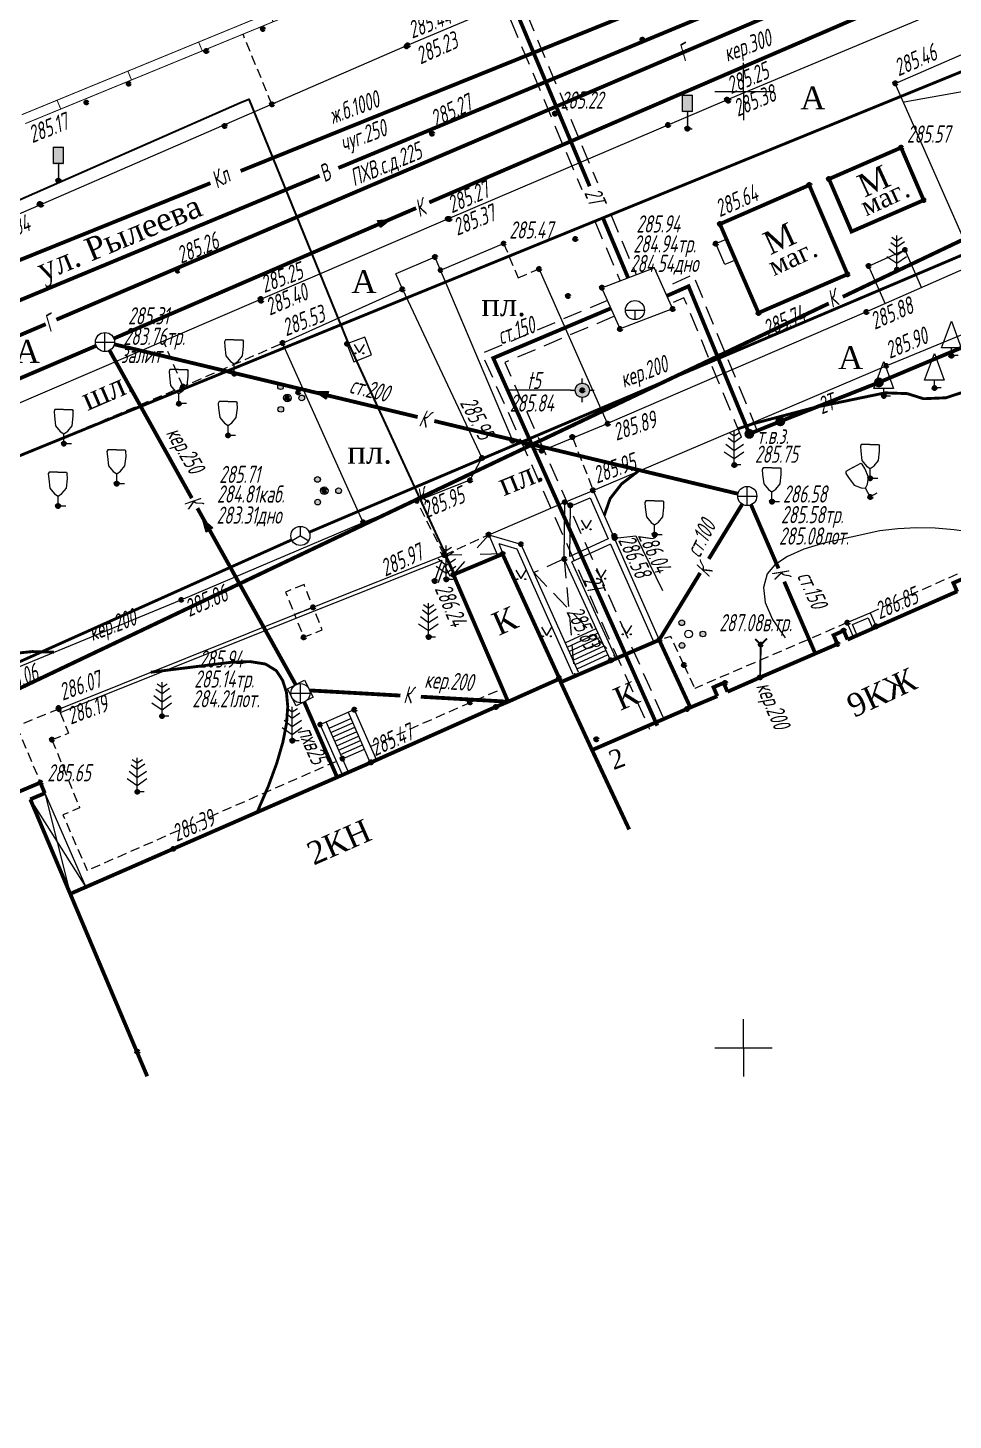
# Model space of a CAD drawing. Header units: metres. Extents: x -857 to 4713, y -766 to 4803.
# Drawn here: x 1653.4 to 1701.7, y 2313.2 to 2386 of the extents above; entities that cross this region are included whole.
import ezdxf

# ---------------------------------------------------------------- set-up
doc = ezdxf.new("R2010")
doc.units = ezdxf.units.M
doc.set_wipeout_variables(frame=1)
for name, pattern in [('COMMUN', [6, 5, -1]), ('DASHED', [0.75, 0.5, -0.25]), ('DASHEDX2', [1.5, 1, -0.5])]:
    doc.linetypes.add(name, pattern=pattern)
for name, color, linetype, lineweight, transparency in [('51361800', 7, 'Continuous', 18, 0.65), ('51361930', 7, 'Continuous', 18, 0.65), ('51361960', 7, 'Continuous', 18, 0.65), ('71133200', 7, 'Continuous', 18, 0.65), ('71133600', 7, 'Continuous', 18, 0.65), ('71133800', 7, 'Continuous', 18, 0.65), ('71211000', 7, 'Continuous', 18, 0.65), ('82221000', 7, 'Continuous', 18, 0.65), ('Commun', 7, 'Continuous', 18, 0.65), ('ELE_SKLAD', 7, 'Continuous', 18, 0.65), ('GEO_POINTS', 7, 'Continuous', 18, 0.65), ('Grid', 7, 'Continuous', 18, 0.65), ('Otm', 7, 'Continuous', 18, 0.65), ('R_Поверхность10_CNT-MAJ', 7, 'Continuous', 18, 0.65), ('R_Поверхность10_CNT-MIN', 7, 'Continuous', 18, 0.65), ('Sit', 7, 'Continuous', 18, 0.65), ('Text', 7, 'Continuous', 18, 0.65), ('Text_com', 7, 'Continuous', 18, 0.65), ('Us_znak', 7, 'Continuous', 18, 0.65), ('Us_znak_fon', 7, 'Continuous', 18, 0.65)]:
    doc.layers.add(name, color=color, linetype=linetype, lineweight=lineweight, transparency=transparency)
doc.styles.add('eskd', font='ESKD1.shx', dxfattribs={"width": 1.2, "oblique": 15})
doc.styles.get("Standard").update_dxf_attribs({"font": 'GOST_0.TTF', "oblique": 15})
doc.styles.add('style1', font='times.ttf', dxfattribs={"height": 1})
doc.linetypes.add('KABELww_500', pattern='A,0.0001,-0.4,[131,ltypeshp.shx,S=0.4,R=90,X=0.4,Y=-0.4],0.2,[131,ltypeshp.shx,S=0.2,R=90,X=0.4,Y=-0.2],3.6,[131,ltypeshp.shx,S=0.2,R=-90,X=-0.4,Y=0.2],0.2,[131,ltypeshp.shx,S=0.4,R=-90,X=-0.4,Y=0.4],-0.8,4,-0.4', length=9.6001)
doc.linetypes.add('ПОДЗ_ЛИНИИ_СВЯЗИ', pattern='A,4.8,-0.2,[133,ltypeshp.shx,S=0.2,R=0,X=-0.2,Y=0],-0.2,4.8,-2', length=12)

# ---------------------------------------------------------------- blocks, each defined once
blk = doc.blocks.new('71133200')
for p, q in [((-0.924145, 3.560442), (-1.024145, 3.360442)), ((-1.024145, 3.360442), (-0.977382, 2.864397)), ((-0.024145, 3.560442), (-0.924145, 3.560442)), ((-0.024145, 3.560442), (0.875855, 3.560442)), ((0.875855, 3.560442), (0.958164, 3.395824)), ((0.975974, 2.864397), (0.958164, 3.395824)), ((-0.977382, 2.864397), (-0.861899, 1.88241)), ((-0.861899, 1.88241), (-0.374616, 1.28565)), ((0.401375, 1.321765), (0.861899, 1.88241)), ((0.861899, 1.88241), (0.975974, 2.864397)), ((-0.374616, 1.28565), (0, 1.039723)), ((0, 1.039723), (0.401375, 1.321765)), ((0, 0), (0, 1.039723)), ((0.8, 0), (0, 0))]:
    blk.add_line(p, q)
at = {"style": 'eskd', "oblique": 14.99997778}
blk.add_attdef('Z', (1.873004, -0.239356), '', height=2, dxfattribs=at)
blk = doc.blocks.new('71133600')
for p, q in [((-0.52, 3.39), (0, 3.02)), ((0, 3.02), (0.55, 3.39)), ((-0.86, 2.16), (0, 1.51)), ((0, 1.51), (0.96, 2.16))]:
    blk.add_line(p, q)
for points in [[(-0.64, 2.84), (0, 2.37), (0, 2.37), (0.78, 2.93)], [(0.71, 0), (0, 0), (0, 3.55)], [(-1.05, 1.38), (0, 0.67), (1, 1.38)]]:
    blk.add_lwpolyline(points)
at = {"style": 'eskd', "oblique": 15}
blk.add_attdef('Z', (2.03, -0.19), '', height=2, dxfattribs=at)
blk = doc.blocks.new('71133800')
blk.add_lwpolyline([(0.71, 0), (0, 0), (0, 0.8), (-1.03, 0.8), (0, 3.61), (1.01, 0.8), (-0.03, 0.8)])
at = {"style": 'eskd', "oblique": 15}
blk.add_attdef('Z', (1.57, -0.8), '', height=2, dxfattribs=at)
blk = doc.blocks.new('51361930a')
at = {"style": 'eskd', "oblique": 15}
for tag, p in [('Z', (1.72, 1.4)), ('Z1', (1.72, -1)), ('Z2', (1.72, -3.4))]:
    blk.add_attdef(tag, p, '', height=2, dxfattribs=at)
at = {"color": 7}
blk.add_wipeout([(-0.1, 1), (-0.29, 0.96), (-0.47, 0.89), (-0.64, 0.78), (-0.78, 0.64), (-0.89, 0.47), (-0.96, 0.29), (-1, 0.1), (-1, -0.1), (-0.96, -0.29), (-0.89, -0.47), (-0.78, -0.64), (-0.64, -0.78), (-0.47, -0.89), (-0.29, -0.96), (-0.1, -1), (0.1, -1), (0.29, -0.96), (0.47, -0.89), (0.64, -0.78), (0.78, -0.64), (0.89, -0.47), (0.96, -0.29), (1, -0.1), (1, 0.1), (0.96, 0.29), (0.89, 0.47), (0.78, 0.64), (0.64, 0.78), (0.47, 0.89), (0.29, 0.96), (0.1, 1)], dxfattribs=at)
for p, q in [((-1, 0), (1, 0)), ((0, 0), (0, -1))]:
    blk.add_line(p, q)
blk.add_circle((0, 0), 1)
blk = doc.blocks.new('71211000')
at = {"linetype": 'Continuous'}
h = blk.add_hatch(color=256, dxfattribs=at)
h.paths.add_polyline_path([(-0.39, -1.19, 1), (-0.99, -1.19, 1)])
h.paths.add_polyline_path([(-0.41, 1.18, 1), (-1.01, 1.18, 1)])
h.paths.add_polyline_path([(1.2, 0, 1), (1.8, 0, 1)])
for centre, radius in [((-0.71, 1.18), 0.3), ((0, 0), 0.4), ((1.5, 0), 0.3), ((-0.69, -1.19), 0.3)]:
    blk.add_circle(centre, radius)
blk = doc.blocks.new('*U270')
at = {"layer": '82221000', "ltscale": 0.5, "flags": 128}
blk.add_lwpolyline([(5192212.274, 4969148.786, 0.05, 0.05, 0), (5192254.396, 4969166.096, 0, 0, 0)], format="xyseb", dxfattribs=at)
blk.add_lwpolyline([(5192212.274, 4969148.786, 0.05, 0.05, 0), (5192254.396, 4969166.096, 0, 0, 0)], format="xyseb", dxfattribs=at)
at = {"layer": '82221000', "ltscale": 0.5, "const_width": 0.05}
blk.add_lwpolyline([(5192212.464, 4969148.324), (5192254.586, 4969165.634)], dxfattribs=at)
at = {"layer": '82221000', "linetype": 'Continuous', "ltscale": 0.5, "const_width": 0.05}
for points in [[(5192251.312, 4969164.288), (5192251.122, 4969164.751)], [(5192247.612, 4969162.768), (5192247.422, 4969163.23)], [(5192243.912, 4969161.247), (5192243.722, 4969161.71)], [(5192240.213, 4969159.727), (5192240.022, 4969160.189)], [(5192236.513, 4969158.206), (5192236.323, 4969158.669)], [(5192232.813, 4969156.686), (5192232.623, 4969157.148)], [(5192229.113, 4969155.166), (5192228.923, 4969155.628)], [(5192225.413, 4969153.645), (5192225.223, 4969154.108)], [(5192221.714, 4969152.125), (5192221.524, 4969152.587)], [(5192218.014, 4969150.604), (5192217.824, 4969151.067)], [(5192214.314, 4969149.084), (5192214.124, 4969149.546)]]:
    blk.add_lwpolyline(points, dxfattribs=at)
blk = doc.blocks.new('51361800a')
at = {"style": 'eskd', "oblique": 15}
for tag, p in [('Z', (1.72, 1.4)), ('Z1', (1.72, -1)), ('Z2', (1.72, -3.4))]:
    blk.add_attdef(tag, p, '', height=2, dxfattribs=at)
at = {"color": 7}
blk.add_wipeout([(-0.1, 1), (-0.29, 0.96), (-0.47, 0.89), (-0.64, 0.78), (-0.78, 0.64), (-0.89, 0.47), (-0.96, 0.29), (-1, 0.1), (-1, -0.1), (-0.96, -0.29), (-0.89, -0.47), (-0.78, -0.64), (-0.64, -0.78), (-0.47, -0.89), (-0.29, -0.96), (-0.1, -1), (0.1, -1), (0.29, -0.96), (0.47, -0.89), (0.64, -0.78), (0.78, -0.64), (0.89, -0.47), (0.96, -0.29), (1, -0.1), (1, 0.1), (0.96, 0.29), (0.89, 0.47), (0.78, 0.64), (0.64, 0.78), (0.47, 0.89), (0.29, 0.96), (0.1, 1)], dxfattribs=at)
for p, q in [((-1, 0), (1, 0)), ((0, -1), (0, 1))]:
    blk.add_line(p, q)
blk.add_circle((0, 0), 1)
blk = doc.blocks.new('51361960a')
at = {"style": 'eskd', "oblique": 15}
for tag, p in [('Z', (1.72, 1.4)), ('Z1', (1.72, -1)), ('Z2', (1.72, -3.4))]:
    blk.add_attdef(tag, p, '', height=2, dxfattribs=at)
at = {"color": 7}
blk.add_wipeout([(-0.1, 1), (-0.29, 0.96), (-0.47, 0.89), (-0.64, 0.78), (-0.78, 0.64), (-0.89, 0.47), (-0.96, 0.29), (-1, 0.1), (-1, -0.1), (-0.96, -0.29), (-0.89, -0.47), (-0.78, -0.64), (-0.64, -0.78), (-0.47, -0.89), (-0.29, -0.96), (-0.1, -1), (0.1, -1), (0.29, -0.96), (0.47, -0.89), (0.64, -0.78), (0.78, -0.64), (0.89, -0.47), (0.96, -0.29), (1, -0.1), (1, 0.1), (0.96, 0.29), (0.89, 0.47), (0.78, 0.64), (0.64, 0.78), (0.47, 0.89), (0.29, 0.96), (0.1, 1)], dxfattribs=at)
blk.add_wipeout([(-0.1, 1), (-0.29, 0.96), (-0.47, 0.89), (-0.64, 0.78), (-0.78, 0.64), (-0.89, 0.47), (-0.96, 0.29), (-1, 0.1), (-1, -0.1), (-0.96, -0.29), (-0.89, -0.47), (-0.78, -0.64), (-0.64, -0.78), (-0.47, -0.89), (-0.29, -0.96), (-0.1, -1), (0.1, -1), (0.29, -0.96), (0.47, -0.89), (0.64, -0.78), (0.78, -0.64), (0.89, -0.47), (0.96, -0.29), (1, -0.1), (1, 0.1), (0.96, 0.29), (0.89, 0.47), (0.78, 0.64), (0.64, 0.78), (0.47, 0.89), (0.29, 0.96), (0.1, 1)], dxfattribs=at)
for q in [(-0.87, -0.5), (0, 1), (0.87, -0.5)]:
    blk.add_line((0, 0), q)
blk.add_circle((0, 0), 1)
blk = doc.blocks.new('GRID')
at = {"layer": 'Grid', "color": 104}
blk.add_line((-1.5, 0), (1.5, 0), dxfattribs=at)
for points in [[(0, 0), (0, 1.5)], [(0, 0), (0, -1.5)]]:
    blk.add_lwpolyline(points, dxfattribs=at)
blk = doc.blocks.new('KOVER')
at = {"layer": 'Us_znak', "lineweight": -2}
blk.add_hatch(color=0, dxfattribs=at).paths.add_polyline_path([(-0.21, 0, 1), (0.21, 0, 1)])
at = {"layer": 'Us_znak_fon', "true_color": 0xffffff}
blk.add_hatch(color=7, dxfattribs=at).paths.add_polyline_path([(-0.26, 0, 1), (0.26, 0, 1)])
at = {"layer": 'Us_znak', "color": 0, "lineweight": -2}
blk.add_circle((0, 0), 0.21, dxfattribs=at)
blk = doc.blocks.new('GAZON')
at = {"layer": 'Us_znak', "linetype": 'COMMUN', "lineweight": -2}
for points in [[(-0.233, -0.041, 1), (-0.183, -0.041, 1)], [(0.183, -0.041, 1), (0.233, -0.041, 1)]]:
    blk.add_hatch(color=0, dxfattribs=at).paths.add_polyline_path(points)
at = {"layer": 'Us_znak', "color": 0, "linetype": 'COMMUN', "lineweight": -2}
for points in [[(0, 0), (-0.26, 0.427)], [(0, 0), (0.26, 0.427)]]:
    blk.add_lwpolyline(points, dxfattribs=at)
for centre in [(-0.208, -0.041), (0.208, -0.041)]:
    blk.add_circle(centre, 0.025, dxfattribs=at)
blk = doc.blocks.new('ZNAK')
at = {"layer": 'Us_znak_fon', "true_color": 0xffffff}
blk.add_hatch(color=7, dxfattribs=at).paths.add_polyline_path([(0.3, 1.8), (-0.3, 1.8), (-0.3, 0.85), (-0.05, 0.85), (-0.05, -0.05), (0.25, -0.05), (0.25, 0.05), (0.05, 0.05), (0.05, 0.85), (0.3, 0.85)])
at = {"layer": 'Us_znak', "color": 0, "linetype": 'Continuous', "lineweight": -2, "ltscale": 10}
blk.add_lwpolyline([(-0.25, 1.75), (0.25, 1.75), (0.25, 0.9), (-0.25, 0.9)], close=True, dxfattribs=at)
at = {"layer": 'Us_znak', "linetype": 'DASHEDX2', "ltscale": 10}
blk.add_lwpolyline([(0, 0.9), (0, 0), (0.25, 0)], dxfattribs=at)
blk = doc.blocks.new('A$C52264BE2')
at = {"layer": 'Sit'}
h = blk.add_hatch(color=32, dxfattribs=at)
h.dxf.hatch_style = 1
h.paths.add_polyline_path([(0, 0.374), (0.714, 0.443), (0.15, 0)])
at = {"layer": 'Sit', "color": 32, "elevation": 285.308}
blk.add_lwpolyline([(0, 0.374), (0.714, 0.443), (0.15, 0), (0, 0.374)], dxfattribs=at)
blk = doc.blocks.new('POINT')
at = {"layer": 'Us_znak', "linetype": 'Continuous', "lineweight": -2}
h = blk.add_hatch(color=0, dxfattribs=at)
edge = h.paths.add_edge_path()
edge.add_arc((0, 0), 0.05, 0, 360)
at = {"layer": 'Us_znak_fon', "linetype": 'Continuous', "true_color": 0xffffff}
blk.add_hatch(color=7, dxfattribs=at).paths.add_polyline_path([(-0.422, 0.05, -0.346708), (-0.05, 0.422), (-0.05, 0.625), (0.05, 0.625), (0.05, 0.422, -0.346708), (0.422, 0.05), (0.625, 0.05), (0.625, -0.05), (0.422, -0.05, -0.346708), (0.05, -0.422), (0.05, -0.625), (-0.05, -0.625), (-0.05, -0.422, -0.346708), (-0.422, -0.05), (-0.625, -0.05), (-0.625, 0.05)])
at = {"layer": 'Us_znak', "color": 0, "linetype": 'Continuous', "lineweight": -2}
for p, q in [((-0.625, 0), (-0.375, 0)), ((0, 0.375), (0, 0.625)), ((0.375, 0), (0.625, 0)), ((0, -0.625), (0, -0.375))]:
    blk.add_line(p, q, dxfattribs=at)
for radius in [0.375, 0.05]:
    blk.add_circle((0, 0), radius, dxfattribs=at)

msp = doc.modelspace()

# ---------------------------------------------------------------- linework, layer by layer
at = {"color": 192, "linetype": 'ПОДЗ_ЛИНИИ_СВЯЗИ', "lineweight": 60, "ltscale": 0.4, "const_width": 0.15, "flags": 128}
for points, elevation in [([(1730.711, 2395.32), (1638.968, 2357.894)], 285.573), ([(1727.79, 2384.954), (1668.079, 2359.597)], 285.911), ([(1667.162, 2359.197), (1647.084, 2350.197)], 285.911)]:
    msp.add_lwpolyline(points, dxfattribs=dict(at, elevation=elevation))
at = {"layer": 'Commun', "color": 5, "linetype": 'COMMUN', "ltscale": 0.7, "const_width": 0.2, "elevation": 283.988, "flags": 128}
for points in [[(1674.37, 2397.623), (1682.737, 2377.688)], [(1674.37, 2397.623), (1682.737, 2377.688)], [(1683.427, 2376.042), (1684.746, 2372.901)], [(1683.427, 2376.042), (1684.746, 2372.901)], [(1683.852, 2371.305), (1677.699, 2368.703), (1686.273, 2349.481)]]:
    msp.add_lwpolyline(points, dxfattribs=at)
at = {"layer": 'Commun', "color": 5, "linetype": 'DASHED', "ltscale": 2, "flags": 128}
for points, elevation in [([(1674.785, 2397.797), (1683.151, 2377.862)], 283.988), ([(1673.956, 2397.449), (1682.322, 2377.514)], 283.988), ([(1683.012, 2375.868), (1684.331, 2372.727)], 283.988), ([(1683.842, 2376.217), (1685.161, 2373.075)], 283.988), ([(1691.501, 2364.91), (1688.146, 2373.057), (1686.585, 2372.364)], 285.752), ([(1683.677, 2371.72), (1677.101, 2368.939), (1685.862, 2349.297)], 283.988), ([(1690.669, 2364.567), (1687.666, 2371.859), (1686.95, 2371.542)], 285.752), ([(1684.028, 2370.891), (1678.297, 2368.467), (1686.684, 2349.664)], 283.988)]:
    msp.add_lwpolyline(points, dxfattribs=dict(at, elevation=elevation))
at = {"layer": 'Commun', "color": 32, "linetype": 'COMMUN', "ltscale": 0.7, "const_width": 0.2, "flags": 128}
for points, elevation in [([(1674.353, 2376.842), (1714.357, 2394.112)], 285.308), ([(1717.006, 2381.92), (1695.969, 2371.907)], 285.804), ([(1657.868, 2369.726), (1673.668, 2376.546)], 285.308), ([(1695.237, 2371.559), (1642.368, 2346.399)], 285.804), ([(1656.944, 2369.344), (1642.507, 2363.177)], 285.308), ([(1657.645, 2369.1), (1661.944, 2361.376)], 285.308), ([(1673.746, 2365.621), (1657.89, 2369.423)], 292.784), ([(1690.487, 2361.607), (1674.617, 2365.412)], 292.784), ([(1690.713, 2361.063), (1688.964, 2358.201)], 292.784), ([(1691.172, 2361.031), (1692.609, 2357.702)], 292.784), ([(1662.236, 2360.853), (1667.377, 2351.617)], 285.308), ([(1688.515, 2357.467), (1686.372, 2353.961)], 292.784), ([(1692.907, 2357.012), (1694.532, 2353.25)], 292.784), ([(1667.619, 2351.176), (1669.539, 2346.784)], 285.943), ([(1668.102, 2351.324), (1672.848, 2351.054)], 285.308), ([(1673.913, 2350.994), (1678.476, 2350.734)], 285.308)]:
    msp.add_lwpolyline(points, dxfattribs=dict(at, elevation=elevation))
at = {"layer": 'Commun', "color": 4, "linetype": 'COMMUN', "ltscale": 0.7, "const_width": 0.2, "elevation": 285.22, "flags": 128}
for points in [[(1654.864, 2370.712), (1696.833, 2388.616)], [(1606.695, 2350.163), (1654.307, 2370.475)]]:
    msp.add_lwpolyline(points, dxfattribs=at)
at = {"layer": 'Commun', "color": 106, "linetype": 'COMMUN', "ltscale": 0.7, "const_width": 0.2, "elevation": 285.881, "flags": 128}
for points in [[(1669.604, 2378.643), (1690.03, 2387.129)], [(1641.866, 2367.119), (1668.622, 2378.235)]]:
    msp.add_lwpolyline(points, dxfattribs=at)
at = {"layer": 'Commun', "color": 1, "linetype": 'KABELww_500', "lineweight": 30, "flags": 128}
msp.add_lwpolyline([(1608.639, 2384.36), (1618.707, 2362.475), (1643.401, 2372.79), (1664.461, 2382.045), (1664.93, 2382.246), (1670.068, 2369.596), (1675.671, 2357.401)], dxfattribs=at)
at = {"layer": 'Commun', "color": 5, "linetype": 'Continuous', "ltscale": 2, "const_width": 0.2, "elevation": 285.752, "flags": 128}
msp.add_lwpolyline([(1691.085, 2364.739), (1692.705, 2365.394), (1697.855, 2367.428), (1702.393, 2369.338), (1707.195, 2371.432), (1712.82, 2373.925), (1722.495, 2377.949), (1723.593, 2378.433)], dxfattribs=at)
at = {"layer": 'Commun', "color": 5, "linetype": 'COMMUN', "ltscale": 0.7, "elevation": 285.752, "flags": 128}
msp.add_lwpolyline([(1691.085, 2364.739, 0.2, 0.2, 0), (1687.906, 2372.458, 0.2, 0.2, 0), (1686.768, 2371.953, 0, 0, 0)], format="xyseb", dxfattribs=at)
at = {"layer": 'GEO_POINTS', "lineweight": 60}
for centre in [(1665.656, 2385.905, 284.208), (1673.222, 2385.063, 285.435), (1685.493, 2385.361, 285.197), (1662.7, 2384.761, 284.163), (1673.165, 2385.011, 285.233), (1658.641, 2383.043, 284.046), (1698.713, 2383.067, 285.456), (1689.91, 2382.212, 285.252), (1689.985, 2382.16, 285.375), (1656.431, 2382.066, 284.038), (1666.13, 2381.964, 285.319), (1680.92, 2381.482, 285.22), (1663.653, 2380.837, 285.295), (1686.825, 2380.892, 285.268), (1687.843, 2380.697, 285.366), (1674.49, 2380.432, 285.274), (1699.016, 2379.706, 285.571), (1654.971, 2377.974, 285.284), (1694.214, 2377.747, 285.599), (1695.244, 2378.066, 285.612), (1653.998, 2376.763, 285.542), (1654.057, 2376.729, 285.335), (1700.197, 2376.959, 285.67), (1675.319, 2375.984, 285.269), (1675.398, 2375.979, 285.367), (1689.544, 2375.711, 285.639), (1681.986, 2374.932, 285.285), (1678.24, 2374.694, 285.473), (1689.326, 2374.685, 285.654), (1699.212, 2374.362, 285.764), (1674.65, 2373.983, 285.449), (1697.315, 2373.516, 285.754), (1661.196, 2373.264, 285.261), (1674.941, 2373.3, 285.551), (1680.095, 2373.366, 285.577), (1696.213, 2373.084, 285.255), (1698.798, 2373.331, 288.7), (1672.954, 2372.298, 285.553), (1681.609, 2371.947, 285.429), (1683.375, 2372.38, 285.649), (1665.542, 2371.786, 285.247), (1665.566, 2371.708, 285.401), (1685.105, 2371.211, 285.94), (1687.07, 2371.271, 285.757), (1691.562, 2371.067, 285.742), (1697.203, 2371.118, 285.877), (1684.329, 2370.23, 285.773), (1657.401, 2369.538, 285.308), (1666.687, 2369.484, 285.525), (1670.048, 2369.448, 285.692), (1698.238, 2368.297, 285.902), (1701.644, 2368.833, 285.937), (1664.158, 2367.878, 285.19), (1661.483, 2367.213, 285.492), (1667.501, 2366.917, 285.626), (1682.353, 2367.016, 285.841), (1697.855, 2367.428, 286.231), (1700.761, 2367.142, 286.01), (1661.265, 2366.326, 284.851), (1666.939, 2366.618, 284.672), (1698.113, 2366.715, 285.966), (1692.705, 2365.394, 285.963), (1663.835, 2364.655, 284.825), (1683.672, 2365.279, 285.892), (1691.085, 2364.739, 285.752), (1655.254, 2364.225, 285.168), (1678.71, 2364.388, 285.944), (1681.829, 2364.57, 285.907), (1677.107, 2363.483, 285.952), (1680.222, 2363.855, 285.947), (1690.292, 2363.118, 285.929), (1658.017, 2362.129, 285.025), (1668.867, 2361.765, 285.666), (1676.481, 2362.312, 285.949), (1682.919, 2361.782, 285.946), (1697.399, 2362.407, 289.94), (1673.689, 2361.243, 285.902), (1681.438, 2361.168, 285.997), (1681.721, 2360.995, 286.296), (1690.974, 2361.49, 292.784), (1692.264, 2361.19, 286.113), (1697.4, 2361.442, 286.287), (1654.955, 2360.961, 284.918), (1670.899, 2360.112, 285.788), (1667.615, 2359.25, 285.709), (1677.463, 2359.467, 286.008), (1679.145, 2358.971, 286.196), (1684.029, 2359.396, 286.035), (1684.052, 2359.289, 286.585), (1686.133, 2359.465, 286.123), (1675.135, 2358.399, 285.972), (1678.186, 2358.452, 286.336), (1681.408, 2358.197, 286.25), (1675.616, 2357.378, 286.239), (1674.643, 2357.044, 286.133), (1675.244, 2357.127, 286.222), (1661.39, 2356.061, 285.86), (1668.282, 2355.675, 285.862), (1696.017, 2354.445, 303.146), (1696.204, 2354.868, 286.815), (1697.71, 2354.673, 286.847), (1667.789, 2354.105, 286.124), (1674.321, 2354.117, 286.203), (1686.372, 2353.961, 287.87), (1691.681, 2353.724, 287.084), (1695.689, 2353.749, 286.709), (1683.835, 2352.903, 285.834), (1687.664, 2352.66, 286.487), (1681.135, 2351.979, 286.309), (1689.805, 2351.711, 303.292), (1691.645, 2352.004, 286.033), (1667.619, 2351.176, 285.943), (1654.975, 2350.406, 286.075), (1654.996, 2350.352, 286.195), (1670.432, 2350.323, 286.209), (1676.489, 2350.695, 286.243), (1677.83, 2350.464, 286.291), (1687.831, 2350.36, 286.726), (1660.385, 2349.977, 285.08), (1668.652, 2349.541, 286.225), (1654.635, 2348.745, 286.205), (1667.196, 2348.69, 286.22), (1683.093, 2348.76, 303.596), (1669.819, 2347.748, 285.474), (1671.313, 2347.559, 285.473), (1654.029, 2346.503, 285.646), (1659.094, 2346.02, 286.217), (1660.975, 2343.041, 286.388), (1659.089, 2332.437, 313.977)]:
    msp.add_circle(centre, 0.06, dxfattribs=at)
at = {"layer": 'R_Поверхность10_CNT-MAJ', "color": 32, "const_width": 0.15, "elevation": 286, "flags": 128}
for points in [[(1705.674, 2368.68), (1703.468, 2367.432), (1702.324, 2366.942), (1701.357, 2366.626), (1700.188, 2366.577), (1699.338, 2366.844), (1698.183, 2366.884), (1694.498, 2366.122), (1691.25, 2365.262), (1690.496, 2365.005)], [(1685.265, 2362.78), (1684.404, 2362.121), (1683.807, 2361.355), (1683.498, 2360.47)], [(1654.736, 2353.323), (1653.609, 2353.355), (1651.253, 2353.113)], [(1665.358, 2344.957), (1665.937, 2346.302), (1666.387, 2347.528), (1666.707, 2348.633), (1666.897, 2349.618), (1666.958, 2350.483), (1666.889, 2351.227), (1666.69, 2351.851), (1666.362, 2352.354), (1665.794, 2352.704), (1664.988, 2352.831), (1664.007, 2352.797), (1659.794, 2352.274)]]:
    msp.add_lwpolyline(points, dxfattribs=at)
at = {"layer": 'R_Поверхность10_CNT-MIN', "color": 32, "flags": 128}
for points, elevation in [([(1705.218, 2383.159), (1699.173, 2382.076)], 285.5), ([(1699.173, 2382.076), (1699.15, 2382.072)], 285.5), ([(1704.877, 2359.111), (1703.833, 2359.377), (1702.804, 2359.582), (1701.792, 2359.724), (1700.796, 2359.805), (1699.816, 2359.824), (1698.852, 2359.782), (1697.904, 2359.677), (1694.906, 2359.006), (1693.927, 2358.703), (1693.078, 2358.323), (1692.418, 2357.892), (1692.013, 2357.412), (1691.82, 2356.708), (1691.913, 2355.916), (1692.291, 2355.035), (1692.955, 2354.066)], 286.5), ([(1671.007, 2347.426), (1672.251, 2347.959)], 285.5)]:
    msp.add_lwpolyline(points, dxfattribs=dict(at, elevation=elevation))
at = {"layer": 'Sit'}
for p, q in [((1668.652, 2349.541), (1670.432, 2350.323)), ((1670.112, 2350.182), (1671.272, 2347.543)), ((1670.432, 2350.323), (1671.592, 2347.684)), ((1669.812, 2346.902), (1668.652, 2349.541)), ((1670.133, 2347.042), (1668.973, 2349.682)), ((1671.592, 2347.684), (1669.812, 2346.902))]:
    msp.add_line(p, q, dxfattribs=at)
at = {"layer": 'Sit', "flags": 128}
for points, elevation in [([(1611.449, 2358.583), (1622.714, 2363.293), (1637.553, 2369.645), (1654.057, 2376.729), (1673.222, 2385.063), (1684.251, 2389.71), (1700.544, 2396.615), (1708.649, 2400.137)], 285.93), ([(1600.806, 2344.225), (1613.89, 2349.716), (1628.665, 2356.003), (1645.578, 2363.202), (1665.542, 2371.786), (1675.319, 2375.984), (1689.91, 2382.212), (1704.572, 2388.364), (1710.299, 2390.768)], 286.018), ([(1702.872, 2373.611), (1698.713, 2383.067), (1704.222, 2385.474), (1708.329, 2375.921), (1702.872, 2373.611), (1697.203, 2371.118), (1683.672, 2365.279)], 285.871), ([(1674.941, 2373.3), (1678.24, 2374.694)], 285.551), ([(1697.315, 2373.516), (1699.212, 2374.362)], 285.754), ([(1699.212, 2374.362), (1700.082, 2372.383)], 285.764), ([(1674.65, 2373.983), (1672.607, 2373.106)], 285.449), ([(1674.65, 2373.983), (1678.71, 2364.388), (1680.222, 2363.855), (1683.672, 2365.279), (1680.095, 2373.366), (1680.095, 2373.366)], 285.449), ([(1697.315, 2373.516), (1698.181, 2371.547)], 285.754), ([(1672.954, 2372.298), (1672.607, 2373.106)], 285.525), ([(1677.463, 2359.467), (1681.438, 2361.168), (1682.919, 2361.782), (1698.238, 2368.297), (1709.616, 2372.991)], 286.008), ([(1666.687, 2369.484), (1672.954, 2372.298), (1677.107, 2363.483), (1676.481, 2362.312), (1670.899, 2360.112), (1666.687, 2369.484)], 285.525), ([(1681.728, 2367.016), (1678.55, 2367.016)], 285.841), ([(1682.919, 2361.782), (1686.372, 2353.961)], 285.946), ([(1683.835, 2352.903), (1681.408, 2358.197), (1681.438, 2361.168)], 285.834), ([(1681.736, 2360.967), (1682.763, 2361.393)], 286.008), ([(1682.763, 2361.393), (1683.71, 2359.248)], 285.946), ([(1681.709, 2358.335), (1681.736, 2360.967)], 285.834), ([(1627.865, 2347.472), (1629.79, 2348.138), (1649.684, 2356.812), (1651.695, 2352.071), (1661.39, 2356.061), (1670.899, 2360.112)], 286.402), ([(1676.858, 2358.783), (1677.463, 2359.467)], 285.972), ([(1677.463, 2359.467), (1679.145, 2358.971), (1682.138, 2352.301)], 286.008), ([(1677.463, 2359.467), (1677.932, 2358.346)], 286.008), ([(1677.983, 2359.001), (1678.208, 2358.462)], 286.008), ([(1677.983, 2359.001), (1678.928, 2358.722), (1681.864, 2352.178)], 286.008), ([(1683.71, 2359.248), (1681.709, 2358.335)], 286.035), ([(1683.831, 2358.974), (1681.806, 2358.049)], 286.035), ([(1683.831, 2358.974), (1686.098, 2353.839)], 285.946), ([(1684.052, 2359.289), (1685.153, 2359.405), (1686.541, 2356.547)], 286.585), ([(1654.996, 2350.352), (1668.282, 2355.675), (1675.135, 2358.399)], 286.195), ([(1655.07, 2350.167), (1668.357, 2355.489), (1675.034, 2358.143)], 286.195), ([(1674.643, 2357.044), (1675.034, 2358.143)], 286.133), ([(1676.059, 2358.418), (1675.135, 2358.399)], 286.008), ([(1675.135, 2358.399), (1675.616, 2357.378)], 285.972), ([(1678.208, 2358.462), (1677.02, 2358.437)], 286.008), ([(1674.831, 2356.976), (1675.159, 2357.879)], 286.133), ([(1675.159, 2357.879), (1675.435, 2357.293)], 285.972), ([(1675.616, 2357.378), (1676.221, 2358.063)], 285.972), ([(1684.107, 2353.028), (1681.806, 2358.049)], 285.834), ([(1674.643, 2357.044), (1674.831, 2356.976)], 286.133), ([(1681.457, 2353.818), (1683.075, 2354.56)], 286.393), ([(1696.467, 2354.764), (1697.296, 2355.125), (1697.524, 2354.593), (1697.524, 2354.593)], 286.815), ([(1696.727, 2354.191), (1696.727, 2354.191), (1696.467, 2354.764)], 286.815), ([(1681.561, 2353.591), (1683.179, 2354.332)], 286.393), ([(1681.665, 2353.363), (1683.284, 2354.105)], 286.393), ([(1681.77, 2353.136), (1683.388, 2353.878)], 286.393), ([(1681.874, 2352.909), (1683.492, 2353.651)], 286.393), ([(1681.978, 2352.682), (1683.596, 2353.423)], 286.393), ([(1682.082, 2352.454), (1683.7, 2353.196)], 286.393), ([(1667.391, 2350.51), (1666.937, 2351.401), (1667.827, 2351.855), (1668.282, 2350.964), (1667.391, 2350.51)], 285.308), ([(1654.996, 2350.352), (1655.07, 2350.167)], 286.195), ([(1669.115, 2349.351), (1670.257, 2349.852)], 285.474), ([(1669.216, 2349.122), (1670.357, 2349.624)], 285.474), ([(1669.316, 2348.893), (1670.458, 2349.395)], 285.474), ([(1669.417, 2348.664), (1670.559, 2349.166)], 285.474), ([(1669.517, 2348.435), (1670.659, 2348.937)], 285.474), ([(1669.618, 2348.206), (1670.76, 2348.708)], 285.474), ([(1669.718, 2347.977), (1670.86, 2348.479)], 285.474), ([(1669.819, 2347.748), (1670.961, 2348.25)], 285.474), ([(1654.259, 2345.949), (1656.404, 2341.043)], 286.294), ([(1654.259, 2345.949), (1655.588, 2340.686)], 286.294), ([(1653.502, 2345.63), (1656.404, 2341.043)], 286.294)]:
    msp.add_lwpolyline(points, dxfattribs=dict(at, elevation=elevation))
at = {"layer": 'Sit', "linetype": 'COMMUN', "ltscale": 0.7, "const_width": 0.2, "elevation": 284.965, "flags": 128}
for points in [[(1700.457, 2393.813), (1685.057, 2386.788), (1664.495, 2378.488)], [(1662.916, 2377.851), (1647.826, 2371.76), (1633.193, 2365.402)]]:
    msp.add_lwpolyline(points, dxfattribs=at)
at = {"layer": 'Sit', "linetype": 'DASHED', "flags": 128}
for points, elevation in [([(1666.13, 2381.964), (1664.619, 2385.639)], 285.319), ([(1678.24, 2374.694), (1678.998, 2372.902)], 285.473), ([(1678.998, 2372.902), (1680.095, 2373.366)], 285.473), ([(1629.501, 2353.741), (1647.285, 2361.186), (1661.483, 2367.213), (1666.687, 2369.484), (1666.687, 2369.484)], 285.758), ([(1661.483, 2367.213), (1660.457, 2369.6)], 285.492), ([(1681.85, 2364.518), (1682.98, 2361.645)], 285.907), ([(1697.4, 2355.388), (1707.092, 2359.7), (1706.413, 2361.371), (1709.921, 2362.79)], 286.815), ([(1675.135, 2358.399), (1673.689, 2361.243)], 285.972), ([(1675.135, 2358.399), (1677.463, 2359.467)], 285.972), ([(1696.204, 2354.868), (1688.23, 2351.428)], 286.815), ([(1687.664, 2352.66), (1686.983, 2354.144), (1686.372, 2353.961)], 286.487), ([(1687.664, 2352.66), (1688.23, 2351.428), (1688.23, 2351.428)], 286.487), ([(1671.281, 2348.392), (1676.489, 2350.695), (1678.179, 2351.423)], 285.474), ([(1654.996, 2350.352), (1652.783, 2349.456)], 286.195), ([(1655.07, 2350.167), (1655.501, 2349.092)], 286.195), ([(1652.783, 2349.456), (1654.029, 2346.503)], 286.123), ([(1654.635, 2348.745), (1655.501, 2349.092)], 286.205), ([(1654.635, 2348.745), (1656.081, 2345.188), (1655.205, 2344.81), (1656.477, 2341.906)], 286.205), ([(1669.501, 2347.61), (1656.477, 2341.906)], 285.474)]:
    msp.add_lwpolyline(points, dxfattribs=dict(at, elevation=elevation))
at = {"layer": 'Sit', "const_width": 0.2, "flags": 128}
for points, elevation in [([(1695.244, 2378.066), (1699.016, 2379.706), (1700.197, 2376.959), (1696.425, 2375.319)], 285.612), ([(1678.476, 2350.734), (1675.616, 2357.378), (1678.186, 2358.452), (1681.163, 2351.934)], 286.388), ([(1688, 2350.433), (1686.372, 2353.961), (1681.224, 2351.754), (1682.862, 2348.205)], 286.726)]:
    msp.add_lwpolyline(points, close=True, dxfattribs=dict(at, elevation=elevation))
at = {"layer": 'Sit', "flags": 128}
for points, const_width, elevation in [([(1691.562, 2371.067), (1691.562, 2371.067), (1696.213, 2373.084), (1694.214, 2377.747), (1689.544, 2375.711), (1691.562, 2371.067)], 0.2, 285.654), ([(1696.219, 2353.98), (1701.948, 2356.503)], 0.2, 286.726), ([(1691.645, 2352.004), (1691.681, 2353.724), (1691.384, 2354.013)], 0.1, 286.033), ([(1691.645, 2352.004), (1695.689, 2353.749)], 0.2, 286.726), ([(1691.681, 2353.724), (1692.008, 2354.038)], 0.1, 286.033), ([(1689.942, 2351.254), (1691.645, 2352.004)], 0.2, 286.726), ([(1687.831, 2350.36), (1689.411, 2351.023)], 0.2, 286.726), ([(1655.588, 2340.686), (1671.313, 2347.559), (1677.83, 2350.464), (1678.476, 2350.734)], 0.2, 286.388), ([(1682.862, 2348.205), (1684.804, 2344.054)], 0.2, 286.726), ([(1649.913, 2344.761), (1654.029, 2346.503), (1654.259, 2345.949)], 0.2, 286.294), ([(1654.259, 2345.949), (1653.502, 2345.63)], 0.2, 286.294), ([(1659.613, 2331.146), (1653.502, 2345.63)], 0.2, 313.977)]:
    msp.add_lwpolyline(points, dxfattribs=dict(at, const_width=const_width, elevation=elevation))
for points, elevation in [([(1689.326, 2374.685), (1689.922, 2374.944), (1690.4, 2373.846), (1689.804, 2373.587)], 285.654), ([(1687.07, 2371.271), (1684.329, 2370.23), (1683.375, 2372.38), (1686.116, 2373.421)], 285.757), ([(1670.048, 2369.448), (1670.405, 2368.513), (1671.339, 2368.87), (1670.983, 2369.804)], 285.692), ([(1696.204, 2354.868), (1697.4, 2355.388), (1697.71, 2354.673), (1696.514, 2354.153)], 286.815)]:
    msp.add_lwpolyline(points, close=True, dxfattribs=dict(at, elevation=elevation))
at = {"layer": 'Sit', "linetype": 'DASHEDX2', "elevation": 285.834, "flags": 128}
for points in [[(1681.408, 2358.197), (1679.813, 2357.482)], [(1681.408, 2358.197), (1681.956, 2352.068)], [(1679.813, 2357.482), (1684.107, 2353.028)]]:
    msp.add_lwpolyline(points, dxfattribs=at)
at = {"layer": 'Sit', "linetype": 'DASHED', "elevation": 285.862, "flags": 128}
for points in [[(1667.809, 2356.857), (1666.842, 2356.47), (1667.316, 2355.287), (1668.282, 2355.675)], [(1668.282, 2355.675), (1667.316, 2355.287), (1667.789, 2354.105), (1668.756, 2354.492)]]:
    msp.add_lwpolyline(points, close=True, dxfattribs=at)
at = {"layer": 'Sit', "flags": 128}
for points, elevation in [([(1702.478, 2356.709, 0.2, 0.2, 0), (1702.478, 2356.709, 0.2, 0.2, 0), (1702.276, 2357.175, 0.2, 0.2, 0), (1701.746, 2356.944, 0.2, 0.2, 0), (1701.948, 2356.479, 0.2, 0.2, 0), (1701.948, 2356.479, 0, 0, 0)], 303.238), ([(1696.219, 2353.98, 0.2, 0.2, 0), (1696.219, 2353.98, 0.2, 0.2, 0), (1696.017, 2354.445, 0.2, 0.2, 0), (1695.486, 2354.215, 0.2, 0.2, 0), (1695.689, 2353.749, 0.2, 0.2, 0), (1695.689, 2353.749, 0, 0, 0)], 303.146)]:
    msp.add_lwpolyline(points, format="xyseb", dxfattribs=dict(at, elevation=elevation))
msp.add_lwpolyline([(1689.942, 2351.254, 0.2, 0.2, 0), (1689.942, 2351.254, 0.2, 0.2, 0), (1689.739, 2351.719, 0.2, 0.2, 0), (1689.209, 2351.489, 0.2, 0.2, 0), (1689.411, 2351.023, 0.2, 0.2, 0), (1689.411, 2351.023, 0, 0, 0)], format="xyseb", dxfattribs=at)

# ---------------------------------------------------------------- block references
at = {"layer": '71133200', "color": 7, "xscale": 0.5, "yscale": 0.5, "zscale": 0.5}
for p in [(1664.158, 2367.878, 285.19), (1661.265, 2366.326, 284.851), (1663.835, 2364.655, 284.825), (1655.254, 2364.225, 285.168), (1697.399, 2362.407, 289.94), (1658.017, 2362.129, 285.025), (1654.955, 2360.961, 284.918), (1692.264, 2361.19, 286.113), (1686.133, 2359.465, 286.123)]:
    msp.add_blockref('71133200', p, dxfattribs=at)
at = {"layer": '71133200', "color": 7, "xscale": 0.5, "yscale": 0.5, "zscale": 0.5, "rotation": 29.21884361435351}
msp.add_blockref('71133200', (1697.4, 2361.442, 286.287), dxfattribs=at)
at = {"layer": '71133600', "color": 7, "xscale": 0.5, "yscale": 0.5, "zscale": 0.5}
for p in [(1698.798, 2373.331, 288.7), (1690.292, 2363.118, 285.929), (1675.244, 2357.127, 286.222), (1674.321, 2354.117, 286.203), (1660.385, 2349.977, 285.08), (1667.196, 2348.69, 286.22), (1659.094, 2346.02, 286.217)]:
    msp.add_blockref('71133600', p, dxfattribs=at)
at = {"layer": '71133800', "color": 7, "xscale": 0.5, "yscale": 0.5, "zscale": 0.5}
for p in [(1701.644, 2368.833, 285.937), (1698.113, 2366.715, 285.966), (1700.761, 2367.142, 286.01)]:
    msp.add_blockref('71133800', p, dxfattribs=at)
at = {"layer": '71211000', "color": 7, "xscale": 0.5, "yscale": 0.5, "zscale": 0.5}
for p in [(1666.939, 2366.618, 284.672), (1668.867, 2361.765, 285.666), (1687.908, 2354.274)]:
    msp.add_blockref('71211000', p, dxfattribs=at)
at = {"layer": '82221000', "color": 7}
msp.add_blockref('*U270', (-5190559.223, -4966767.36), dxfattribs=at)
at = {"layer": 'Grid', "color": 7, "linetype": 'Continuous'}
for p in [(1690.777, 2382.64), (1690.777, 2332.64)]:
    msp.add_blockref('GRID', p, dxfattribs=at)
at = {"layer": 'Sit', "color": 7, "linetype": 'Continuous'}
for name, p in [('ZNAK', (1687.843, 2380.697, 285.366)), ('ZNAK', (1654.971, 2377.974, 285.284)), ('GAZON', (1670.701, 2368.993)), ('POINT', (1682.353, 2367.016, 285.841)), ('KOVER', (1697.855, 2367.428, 285.752)), ('KOVER', (1692.705, 2365.394, 285.752)), ('KOVER', (1691.085, 2364.739, 285.752)), ('GAZON', (1682.576, 2359.792)), ('GAZON', (1679.163, 2357.182)), ('GAZON', (1683.341, 2357.206)), ('GAZON', (1680.5, 2354.197)), ('GAZON', (1684.675, 2354.297))]:
    msp.add_blockref(name, p, dxfattribs=at)
at = {"layer": 'Sit', "color": 7}
msp.add_blockref('A$C52264BE2', (1671.653, 2375.525, -285.308), dxfattribs=at)
for p, rotation in [((1669.196, 2366.851, 7.476), 140.5637377961521), ((1663.067, 2359.67, -285.308), 99.87044002084521)]:
    msp.add_blockref('A$C52264BE2', p, dxfattribs=dict(at, rotation=rotation))

# ---------------------------------------------------------------- texts
at = {"layer": 'ELE_SKLAD', "oblique": 13, "width": 0.8}
msp.add_text('t5', height=0.9, dxfattribs=at).set_placement((1679.465, 2367.08, -8.573))
at = {"layer": 'Otm', "oblique": 13, "width": 0.8}
for s, rotation, p in [('285.44', 21.40439, (1673.459, 2385.397, 285.435)), ('285.23', 24.14741, (1673.9, 2384.05, 285.233)), ('285.46', 23.60211, (1698.883, 2383.425, 285.456)), ('285.25', 22.76178, (1690.122, 2382.495, 285.252)), ('285.38', 22.76178, (1690.47, 2381.313, 285.375)), ('285.27', 26.06191, (1674.685, 2380.743, 285.274)), ('285.17', 21.48279, (1653.605, 2379.931, 285.167)), ('285.27', 23.56066, (1675.531, 2376.261, 285.269)), ('285.64', 23.55366, (1689.534, 2376.063, 285.639)), ('285.37', 21.84421, (1675.813, 2375.088, 285.367)), ('285.34', 21.4119, (1651.462, 2374.565, 285.335)), ('285.26', 22.61947, (1661.373, 2373.619, 285.261)), ('285.25', 20.66689, (1665.734, 2372.099, 285.247)), ('285.40', 23.0698, (1666.014, 2370.913, 285.401)), ('285.53', 21.18394, (1666.873, 2369.835, 285.525)), ('285.74', 23.44505, (1692.029, 2369.768, 285.911)), ('285.88', 23.7394, (1697.634, 2370.172, 285.877)), ('285.90', 22.4171, (1698.416, 2368.652, 285.902)), ('285.95', 297.52719, (1675.932, 2366.366, 285.525)), ('285.89', 18.79246, (1684.129, 2364.371, 285.892)), ('285.95', 20.09013, (1683.113, 2362.128, 285.946)), ('285.95', 22.72443, (1674.19, 2360.307, 285.972)), ('285.97', 24.4804, (1672.054, 2357.265, 285.972)), ('286.58', 294.88522, (1684.209, 2359.187, 286.585)), ('286.04', 295.24638, (1685.24, 2359.418, 286.035)), ('285.86', 23.07441, (1661.803, 2355.158, 285.86)), ('286.24', 293.29137, (1674.62, 2356.648, 286.239)), ('286.85', 23.10467, (1697.884, 2355.03, 286.847)), ('285.83', 296.08011, (1681.502, 2355.442, 285.834)), ('286.06', 22.37014, (1651.938, 2351.064, 286.064)), ('286.07', 19.45188, (1655.188, 2350.78, 286.075)), ('286.19', 20.007, (1655.615, 2349.529, 286.195)), ('285.47', 24.01331, (1671.518, 2347.869, 285.473)), ('286.39', 23.60834, (1661.146, 2343.399, 286.388))]:
    msp.add_text(s, height=0.9, rotation=rotation, dxfattribs=at).set_placement(p)
for s, p in [('285.22', (1681.22, 2381.742, 285.22)), ('285.57', (1699.316, 2379.966, 285.571)), ('285.47', (1678.54, 2374.954, 285.473)), ('285.94', (1685.179, 2375.268, 285.94)), ('284.94тр.', (1685.016, 2374.223, 285.94)), ('284.54дно', (1684.838, 2373.202, 285.94)), ('285.84', (1678.563, 2365.901, 285.841)), ('285.75', (1691.372, 2363.226, 285.752)), ('287.08в.тр.', (1689.51, 2354.415, 287.084)), ('285.94', (1662.32, 2352.516, 285.943)), ('285.14тр.', (1662.069, 2351.471, 285.943)), ('284.21лот.', (1661.971, 2350.439, 285.943)), ('285.65', (1654.389, 2346.568, 285.646))]:
    msp.add_text(s, height=0.9, dxfattribs=at).set_placement(p)
at = {"layer": 'Text', "style": 'style1'}
for s, p in [('А', (1693.751, 2381.709, 286.008)), ('А', (1670.288, 2372.104, 286.008)), ('пл.', (1677.076, 2370.895)), ('А', (1652.693, 2368.451)), ('А', (1695.723, 2368.125, 286.008)), ('пл.', (1670.075, 2363.181))]:
    msp.add_text(s, height=1.2, dxfattribs=at).set_placement(p)
at = {"layer": 'Text', "color": 7, "style": 'style1'}
for s, height, rotation, p in [('М', 1.2, 24.64922, (1697.104, 2377.083)), ('маг.', 1, 24.64922, (1697.184, 2376.107)), ('М', 1.2, 24.64922, (1692.175, 2374.077)), ('маг.', 1, 24.64922, (1692.361, 2372.981)), ('К', 1.2, 23.7921, (1677.986, 2354.17, -285.654)), ('9КЖ', 1.2, 24.97266, (1696.554, 2349.882, -285.654)), ('К', 1.2, 23.7921, (1684.337, 2350.248, -285.654)), ('2', 1, 20.84748, (1683.98, 2347.151, -285.654)), ('2КН', 1.2, 23.7921, (1668.309, 2342.161, -285.654))]:
    msp.add_text(s, height=height, rotation=rotation, dxfattribs=at).set_placement(p)
at = {"layer": 'Text', "style": 'style1'}
for s, rotation, p in [('ул. Рылеева', 22.43998, (1654.159, 2372.708, 285.881)), ('шл.', 23.42652, (1656.493, 2365.931, 0.483)), ('пл.', 22.13784, (1678.25, 2361.474))]:
    msp.add_text(s, height=1.2, rotation=rotation, dxfattribs=at).set_placement(p)
at = {"layer": 'Text_com', "oblique": 13, "width": 0.8}
for s, rotation, p in [('кер.300', 20.39527, (1689.927, 2384.183, 1138.624)), ('Г', 29.25629, (1687.666, 2384.182, 282.238)), ('ж.б.1000', 20.39527, (1669.312, 2380.926, 1139.197)), ('чуг.250', 20.39527, (1669.873, 2379.492, 1139.197)), ('ПХВ.с.д.225', 22.55685, (1670.431, 2377.672, 856.215)), ('Кл', 29.41067, (1663.258, 2377.545, 282.899)), ('В', 29.25629, (1668.887, 2377.874, 282.899)), ('К', 24.3112, (1673.832, 2376.056)), ('2Т', 292.80267, (1682.439, 2377.35, 566.887)), ('К', 24.53384, (1695.395, 2371.309, -283.662)), ('Г', 29.25629, (1654.51, 2370.027, 282.238)), ('ст.150', 19.59131, (1678.104, 2369.397, 285.449)), ('кер.200', 20.39527, (1684.52, 2367.134, 1139.197)), ('ст.200', 345.9449, (1670.135, 2366.893, 852.974)), ('2Т', 20.18549, (1694.86, 2365.754)), ('К', 347.46572, (1673.766, 2365.153, 292.784)), ('кер.250', 300.25804, (1660.569, 2364.783, 1424.505)), ('К', 24.53384, (1673.921, 2360.947, -283.662)), ('К', 302.07674, (1661.518, 2361.151)), ('ст.100', 63.1385, (1688.491, 2358.214, 852.974)), ('К', 60.2178, (1688.965, 2357.192)), ('К', 292.55718, (1692.231, 2357.515)), ('2Т', 292.80267, (1682.389, 2357.103, 566.887)), ('ст.150', 294.34518, (1693.562, 2357.303, 852.974)), ('кер.200', 20.39527, (1656.741, 2353.892, 1139.197)), ('кер.200', 355.86131, (1674.083, 2351.466, 1139.197)), ('кер.200', 292.80267, (1691.423, 2351.547, 853.315)), ('К', 357.0008, (1672.984, 2350.66, -285.308)), ('пхв25', 293.88317, (1667.446, 2349.202, 286.22))]:
    msp.add_text(s, height=0.9, rotation=rotation, dxfattribs=at).set_placement(p)
for s, p in [('285.31', (1658.613, 2370.463, 285.308)), ('283.76тр.', (1658.37, 2369.386, 285.308)), ('залит', (1658.237, 2368.437, 285.308)), ('т.в.з.', (1691.471, 2364.213, 286.008)), ('285.71', (1663.377, 2362.17, -0.202)), ('284.81каб.', (1663.26, 2361.143, -0.202)), ('286.58', (1692.844, 2361.145, 285.752)), ('283.31дно', (1663.234, 2360.039, -0.202)), ('285.58тр.', (1692.738, 2360.066, 285.752)), ('285.08лот.', (1692.635, 2358.947, 285.752))]:
    msp.add_text(s, height=0.9, dxfattribs=at).set_placement(p)

# ---------------------------------------------------------------- next in the draw order: block references
at = {"layer": '51361800', "color": 7, "xscale": 0.5, "yscale": 0.5, "zscale": 0.5}
for p in [(1657.404, 2369.54, 285.308), (1690.974, 2361.49, 292.784), (1667.621, 2351.179, 285.308)]:
    msp.add_blockref('51361800a', p, dxfattribs=at)
at = {"layer": '51361930', "color": 7, "xscale": 0.5, "yscale": 0.5, "zscale": 0.5}
msp.add_blockref('51361930a', (1685.105, 2371.211, 285.94), dxfattribs=at)
at = {"layer": '51361960', "color": 7, "xscale": 0.5, "yscale": 0.5, "zscale": 0.5}
msp.add_blockref('51361960a', (1667.618, 2359.403, 285.709), dxfattribs=at)

# ---------------------------------------------------------------- next in the draw order: linework, layer by layer
msp.add_circle((1927.819, 2018.595), 2784.802)

doc.saveas('drawing.dxf')
